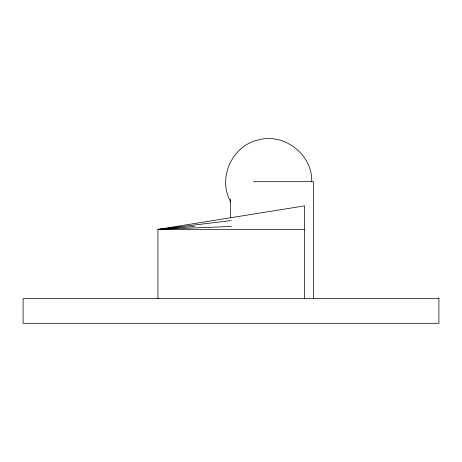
<?xml version="1.0" encoding="UTF-8"?>
<svg xmlns="http://www.w3.org/2000/svg" width="462" height="462" viewBox="0 0 462 462"><rect width="100%" height="100%" fill="white"/><g stroke="black" fill="none" stroke-linecap="round" stroke-linejoin="round"><path stroke-width="0.69" d="M231.237 220.582L157.946 229.4L157.946 298.556M194.594 226.461L157.946 229.4L304.522 229.4M231.237 226.461L157.946 229.4L304.522 205.879L304.522 298.556M253.355 181.699L313.421 181.699L313.421 298.556M230.775 201.981C217.238 178.644 231.878 145.611 258.258 139.974C284.188 132.507 312.664 154.741 311.723 181.699M230.434 199.012L230.434 217.769M438.9 298.556L23.1 298.556L23.1 323.319L438.9 323.319L438.9 298.556"/></g></svg>
